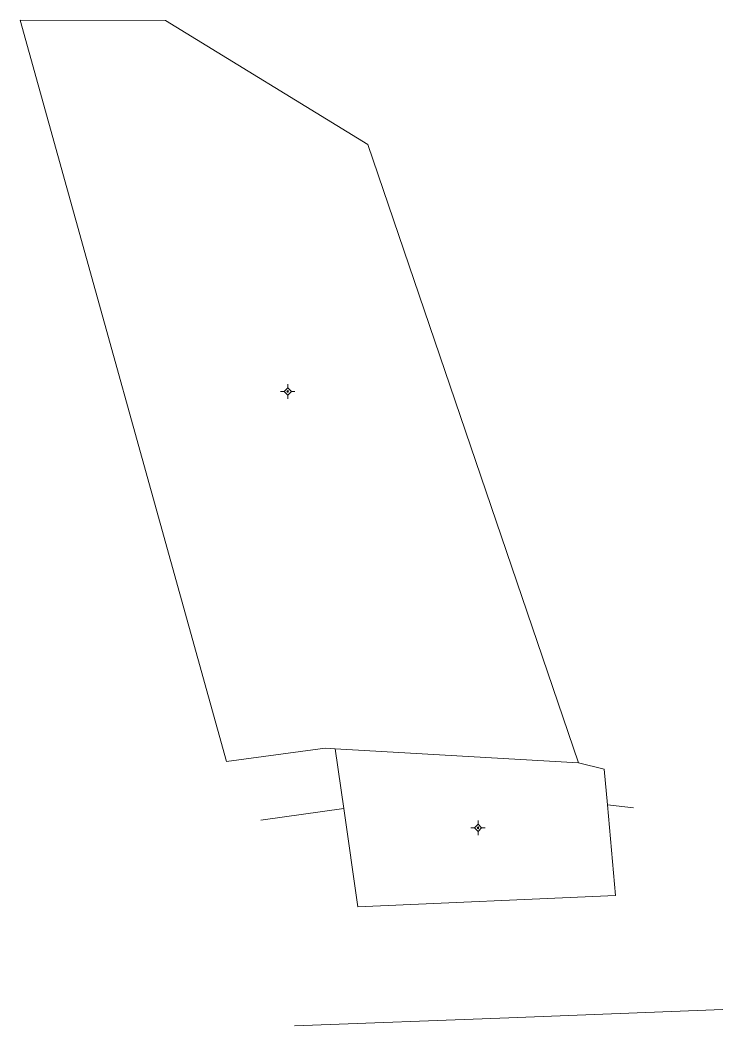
# Model space of a CAD drawing. Header units: metres. Extents: x 553061 to 553568, y 1848458 to 1849072.
# Drawn here: x 553060.8 to 553181.4, y 1848899.5 to 1849072 of the extents above.
import ezdxf

# ---------------------------------------------------------------- set-up
doc = ezdxf.new("R2010")
doc.units = ezdxf.units.M
doc.layers.add('10', color=7, linetype='Continuous', lineweight=13)
doc.layers.add('11', color=7, linetype='Continuous', lineweight=13)

msp = doc.modelspace()

# ---------------------------------------------------------------- hatches: boundary and pattern name
at = {"layer": '11'}
for points in [[(553106.89, 1849008.34, 1), (553106.59, 1849008.34, 1)], [(553139.54, 1848933.48, 1), (553139.24, 1848933.48, 1)]]:
    msp.add_hatch(color=256, dxfattribs=at).paths.add_polyline_path(points)

# ---------------------------------------------------------------- linework, layer by layer
at = {"layer": '10'}
for p, q in [((553114.91, 1848947.03), (553156.6, 1848944.65)), ((553102.14, 1848934.78), (553116.37, 1848936.82))]:
    msp.add_line(p, q, dxfattribs=at)
for points in [[(553156.6, 1848944.65), (553120.51, 1849050.68), (553085.79, 1849071.98), (553060.84, 1849072.04), (553096.23, 1848944.85), (553113.19, 1848947.13), (553114.91, 1848947.03), (553116.37, 1848936.82)], [(553156.6, 1848944.65), (553161.03, 1848943.54), (553161.58, 1848937.43), (553166.05, 1848936.94)], [(553116.37, 1848936.82), (553118.79, 1848919.93), (553162.98, 1848921.89), (553161.58, 1848937.43)], [(553107.91, 1848899.51), (553144.65, 1848900.9), (553181.39, 1848902.3)]]:
    msp.add_lwpolyline(points, dxfattribs=at)
at = {"layer": '11'}
for p, q in [((553106.74, 1849009.59), (553106.74, 1849008.97)), ((553106.11, 1849008.34), (553105.49, 1849008.34)), ((553106.74, 1849007.71), (553106.74, 1849007.09)), ((553107.99, 1849008.34), (553107.37, 1849008.34)), ((553138.77, 1848933.48), (553138.14, 1848933.48)), ((553139.39, 1848934.73), (553139.39, 1848934.11)), ((553140.64, 1848933.48), (553140.01, 1848933.48)), ((553139.39, 1848932.85), (553139.39, 1848932.23))]:
    msp.add_line(p, q, dxfattribs=at)
for points in [[(553106.74, 1849008.97), (553106.11, 1849008.34), (553106.74, 1849007.71), (553107.37, 1849008.34)], [(553139.39, 1848934.11), (553138.77, 1848933.48), (553139.39, 1848932.85), (553140.01, 1848933.48)]]:
    msp.add_lwpolyline(points, close=True, dxfattribs=at)
for centre in [(553106.74, 1849008.34), (553139.39, 1848933.48)]:
    msp.add_circle(centre, 0.15, dxfattribs=at)

doc.saveas('drawing.dxf')
